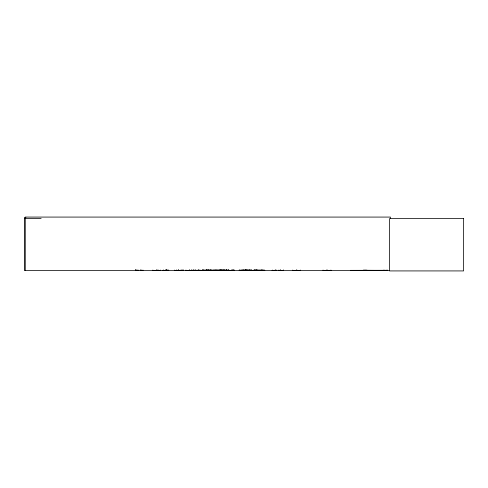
<?xml version="1.0" encoding="UTF-8"?>
<svg xmlns="http://www.w3.org/2000/svg" width="488" height="488" viewBox="0 0 488 488"><rect width="100%" height="100%" fill="white"/><g stroke="black" fill="none" stroke-linecap="round" stroke-linejoin="round"><path stroke-width="0.73" d="M152.872 270.486L152.872 270.053L152.866 270.486L160.723 270.468L160.717 270.053M202.654 270.468L202.654 270.053M209.145 270.468L209.151 270.053M210.505 270.431L210.444 269.943M216.995 270.468L216.995 270.053M224.206 270.376L224.206 270.053M174.289 270.486L183.037 270.431L182.976 269.943M181.127 270.431L181.06 270.053M185.666 270.486L234.49 270.444M162.937 270.486L168.72 270.09L168.756 270.486M272.042 270.431L276.672 270.431M207.565 270.419L207.62 270.053M367.196 270.45L350.372 270.474L387.746 270.444L363.92 270.297M351.183 270.468L351.384 270.468M353.086 270.474L353.3 270.45M353.776 270.468L354.123 270.45M363.499 270.065L363.426 270.468M364.017 270.468L363.908 270.139M364.091 270.474L364.518 270.065M365.262 270.468L365.445 270.139L365.555 270.468L365.164 270.297M366.012 270.468L366.091 270.065M366.616 270.444L366.299 270.346M366.677 270.474L366.787 270.139L367.177 270.474M367.751 270.297L368.153 270.444M383.91 270.468L383.8 270.139L383.403 270.486L383.812 270.297M384.855 270.468L385.02 270.297M386.203 270.468L386.106 270.297M386.27 270.474L386.386 270.139L386.502 270.444M387.625 270.139L387.344 270.297M226.231 270.431L226.206 269.943M178.273 270.431L178.23 269.943M213.11 270.486L213.213 269.943M350.421 270.346L387.637 270.297L387.216 270.474M242.079 270.431L242.115 270.09M163.169 270.431L163.206 270.09M211.871 270.431L211.92 270.09M247.245 270.431L247.294 270.09M257.011 270.431L257.06 270.09M226.505 270.431L226.56 270.09M176.473 270.431L176.522 270.09M180.956 270.431L181.011 270.09M25.925 217.624L24.4 217.624L24.4 270.486L389.656 270.486M24.4 218.606L41.138 218.606M202.105 270.145L211.877 270.145M217.99 270.145L227.762 270.145M241.286 270.145L251.058 270.145M254.327 270.145L264.099 270.145M202.087 270.273L211.896 270.273M217.971 270.273L227.78 270.273M241.267 270.285L251.076 270.273M254.309 270.273L264.118 270.273M239.474 270.486L239.474 270.053L239.529 270.376L264.844 270.468M330.907 270.376L323.056 270.431L323.056 270.053M240.919 270.431L240.865 270.09M223.797 270.419L223.779 270.09M221.753 270.431L221.704 270.09M219.35 270.431L219.295 270.09M234.191 270.431L234.136 270.09M232.081 270.431L232.105 269.943M261.714 270.431L261.666 270.09M218.594 270.431L218.545 270.09L218.502 270.486M214.25 270.431L214.201 270.09L214.159 270.486M283.601 270.431L278.971 270.431M283.357 270.431L283.315 270.09M191.339 270.431L191.302 270.09M246.922 270.419L246.916 270.09L246.879 270.486M202.368 270.419L202.337 270.053M384.629 270.474L384.739 270.139L384.928 270.474M365.036 270.474L365.146 270.139L365.329 270.474M255.669 270.376L255.669 270.09M224.26 270.431L224.26 270.053M390.418 218.606L390.418 217.075L25.26 217.075L25.26 270.486M330.907 270.053L330.907 270.486M327.119 269.943L327.119 270.486M326.844 269.943L326.844 270.486M300.62 270.053L300.62 270.486L292.776 270.468L292.776 270.053M296.832 269.943L296.832 270.486M296.558 269.943L296.558 270.486M283.272 270.053L283.272 270.486M280.429 269.943L280.429 270.486M280.277 269.943L280.277 270.486M278.88 270.053L278.88 270.486M276.763 270.053L276.763 270.486M275.366 269.943L275.366 270.486M275.214 269.943L275.214 270.486M272.377 270.053L272.377 270.486M264.435 270.053L264.435 270.486M262.166 269.943L262.263 270.486M261.617 270.053L261.617 270.486M257.115 270.053L257.115 270.486M256.566 269.943L256.566 270.486M256.468 269.943L256.468 270.486M255.566 270.053L255.614 270.486M254.718 269.943L254.718 270.486M254.291 270.053L254.291 270.486M254.138 270.053L254.138 270.486M253.138 270.053L253.138 270.486M251.485 269.943L251.485 270.486M251.351 269.943L251.351 270.486M250.21 270.053L250.21 270.486M249.594 269.943L249.594 270.486M249.374 269.943L249.374 270.486M248.404 270.053L248.404 270.486M247.337 270.053L247.337 270.486M246.202 269.943L246.202 270.486M246.062 269.943L246.062 270.486M245.909 269.943L245.909 270.486M245.696 269.943L245.696 270.486M245.373 269.834L245.373 270.486M245.11 269.834L245.11 270.486M243.847 269.834L243.847 270.486M243.414 270.053L243.414 270.486M242.146 270.053L242.146 270.486M240.81 270.053L240.81 270.486M234.088 270.053L234.088 270.486M233.288 269.943L233.288 270.486M233.246 269.943L233.246 270.486M233.075 270.053L233.075 270.486M232.587 270.053L232.587 270.486M232.02 269.943L232.02 270.486M231.702 270.053L231.739 270.486M228.823 270.09L228.854 270.431L228.799 269.943M228.524 269.943L228.524 270.486M228.347 269.943L228.347 270.486M226.609 270.053L226.609 270.486M226.292 269.943L226.292 270.486M224.742 270.053L224.742 270.486M223.65 269.834L223.65 270.486M222.217 269.834L222.217 270.486M221.814 269.943L221.881 270.486M221.65 270.053L221.65 270.486M220.424 269.943L220.466 270.486M220.192 269.943L220.192 270.486M220.155 269.943L220.155 270.486M219.246 270.053L219.246 270.486M217.325 269.943L217.398 270.486M217.166 270.053L217.166 270.486M216.422 269.834L216.416 270.486L216.41 270.053M215.678 269.943L215.678 270.486M215.525 269.943L215.525 270.486M214.988 269.834L214.988 270.486M214.446 269.943L214.446 270.486M212.939 269.943L212.933 270.486M211.963 270.053L211.963 270.486M210.596 269.943L210.596 270.486M208.681 269.834L208.681 270.486M208.211 269.943L208.211 270.486M206.723 269.943L206.711 270.486M206.448 269.943L206.448 270.486M206.436 269.943L206.436 270.486M203.258 269.834L203.258 270.486M199.903 269.834L199.903 270.486M198.61 269.943L198.61 270.486M198.47 270.053L198.47 270.486M198.372 269.943L198.372 270.486M197.048 270.053L197.048 270.486M195.511 270.053L195.511 270.486M195.188 269.943L195.188 270.486M194.999 269.943L194.999 270.486M193.669 269.943L193.669 270.486M193.468 269.943L193.468 270.486M192.955 270.053L192.955 270.486M191.747 270.053L191.747 270.486M191.266 270.053L191.266 270.486M189.545 269.943L189.545 270.486M189.344 269.943L189.344 270.486M185.959 270.053L185.959 270.486M183.14 270.053L183.14 270.486M182.909 269.943L182.909 270.486M181.329 270.053L181.329 270.486M178.657 270.053L178.657 270.486M178.492 270.486L178.492 269.943L178.419 270.486M176.577 270.053L176.577 270.486M174.503 270.053L174.503 270.486M166.823 269.834L166.823 270.486M166.719 269.834L166.719 270.486M166.524 269.943L166.524 270.486M165.639 269.834L165.639 270.486M163.242 270.053L163.242 270.486M158.051 269.834L158.051 270.486M156.935 269.943L156.922 270.486M156.727 269.834L156.654 270.486M142.929 270.053L142.929 270.486M141.3 270.053L141.3 270.486M140.886 270.053L140.886 270.486M140.855 270.053L140.855 270.486M140.44 270.053L140.44 270.486M138.781 270.053L138.781 270.486M137.122 269.834L137.122 270.486M136.042 269.834L136.042 270.486M135.798 269.834L135.798 270.486M135.597 269.834L135.597 270.486M463.6 218.606L389.558 218.606L389.558 270.925L463.6 270.925L463.6 218.606M239.303 270.486L239.303 269.943L239.26 270.486M213.598 270.486L213.598 270.053L213.549 270.486M207.784 270.486L207.784 270.053L207.76 270.486"/></g></svg>
